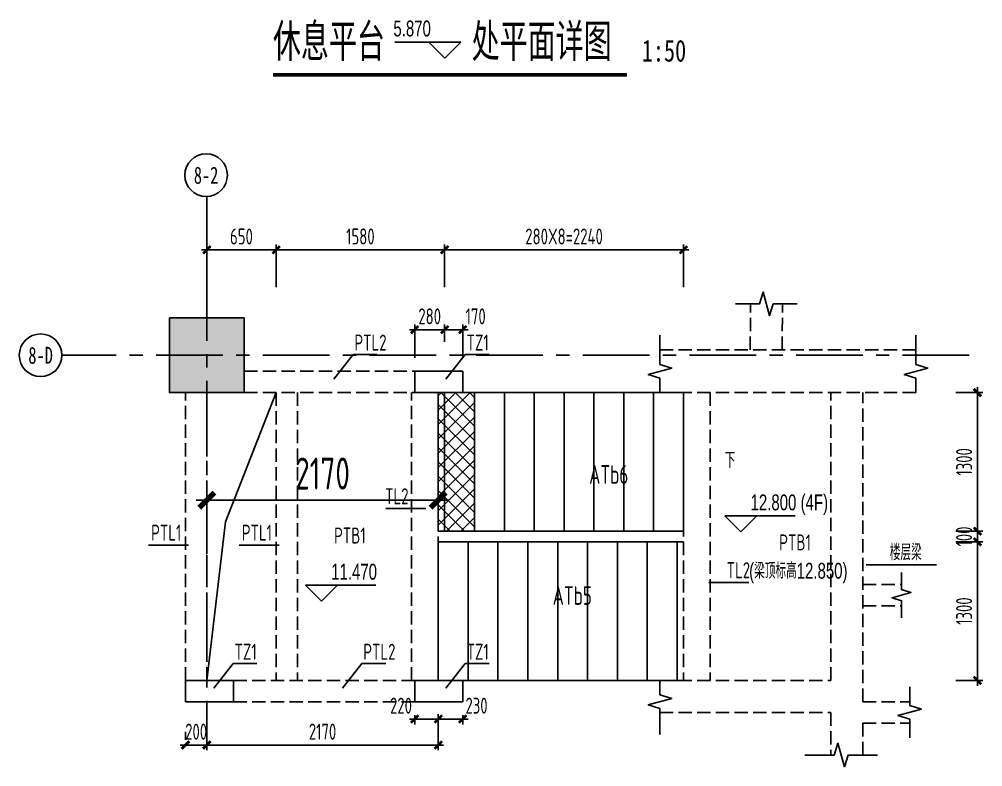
# Model space of a CAD drawing. Extents: x -187783 to -105087, y -63171 to 78346.
# Drawn here: x -137462 to -128428, y -5668 to 1344 of the extents above; entities that cross this region are included whole.
import ezdxf
from ezdxf.enums import TextEntityAlignment as Align

# ---------------------------------------------------------------- set-up
doc = ezdxf.new("R2010")
doc.units = 0
doc.header["$LTSCALE"] = 500
doc.linetypes.add('CENTER', pattern=[2, 1.25, -0.25, 0.25, -0.25])
doc.linetypes.add('DASH', pattern=[0.35, 0.25, -0.1])
doc.layers.get('0').update_dxf_attribs({"linetype": 'CONTINUOUS'})
doc.layers.get('Defpoints').update_dxf_attribs({"color": 167, "linetype": 'CONTINUOUS'})
for name, color, linetype in [('02-TEXT_轴号', 7, 'CONTINUOUS'), ('05-填充_天正', 26, 'CONTINUOUS'), ('AXIS', 253, 'CENTER'), ('AXIS_TEXT', 7, 'CONTINUOUS'), ('DIM', 3, 'CONTINUOUS'), ('DIM_SYMB', 3, 'CONTINUOUS'), ('PUB_TEXT', 7, 'CONTINUOUS'), ('s-beam', 4, 'DASH'), ('s-colu', 40, 'CONTINUOUS'), ('s-colu-hatc', 16, 'CONTINUOUS'), ('s-dim', 3, 'CONTINUOUS'), ('S-DIM-B', 3, 'CONTINUOUS'), ('S-DIM-SYMB', 3, 'CONTINUOUS'), ('S-SLAB-HOLE', 5, 'CONTINUOUS'), ('s-stair', 7, 'CONTINUOUS'), ('s-thin', 3, 'CONTINUOUS'), ('S_TEXT', 7, 'CONTINUOUS'), ('S_THIN', 7, 'CONTINUOUS')]:
    doc.layers.add(name, color=color, linetype=linetype)
doc.styles.add('_TCH_AXIS', font='')
doc.styles.add('_TCH_DIM', font='ros.shx', dxfattribs={"width": 0.8, "bigfont": 'jd.shx'})
doc.styles.add('COMPLEX', font='COMPLEX')
doc.styles.add('TSSD_Dimension', font='tssdeng.shx', dxfattribs={"width": 0.7, "bigfont": 'TSSDCHN.SHX'})
doc.styles.add('TSSD_Rein', font='Tssdeng.shx', dxfattribs={"width": 0.7, "bigfont": 'hztxt.shx'})
doc.styles.get('_TCH_AXIS').set_extended_font_data('STXihei')
doc.dimstyles.new('TSSD_100_100', dxfattribs={"dimtxt": 300, "dimasz": 100, "dimexe": 100, "dimexo": 250, "dimgap": 100, "dimtad": 1, "dimdec": 0, "dimzin": 0, "dimdsep": 46, "dimtxsty": 'TSSD_Dimension', "dimblk": 'ARCHTICK', "dimblk1": 'ARCHTICK', "dimblk2": 'ARCHTICK', "dimcen": 0, "dimdle": 100, "dimclrt": 7, "dimadec": 0, "dimazin": 0, "dimtfac": 1, "dimtdec": 0, "dimtix": 1, "dimtmove": 2, "dimatfit": 3, "dimfxl": 1, "dimtolj": 1, "dimtzin": 0, "dimarcsym": 0})
doc.dimstyles.new('TSSD_50_50', dxfattribs={"dimtxt": 150, "dimasz": 50, "dimexe": 50, "dimexo": 125, "dimgap": 50, "dimtad": 1, "dimdec": 0, "dimzin": 0, "dimdsep": 46, "dimtxsty": 'TSSD_Dimension', "dimblk": 'ARCHTICK', "dimblk1": 'ARCHTICK', "dimblk2": 'ARCHTICK', "dimcen": 0, "dimdle": 50, "dimclrt": 7, "dimadec": 0, "dimazin": 0, "dimtfac": 1, "dimtdec": 0, "dimtix": 1, "dimtmove": 2, "dimatfit": 3, "dimfxl": 1, "dimtolj": 1, "dimtzin": 0, "dimarcsym": 0})

# ---------------------------------------------------------------- blocks, each defined once
blk = doc.blocks.new('_ArchTick')
at = {"color": 0, "const_width": 0.5}
blk.add_lwpolyline([(-0.707, -0.707), (0.707, 0.707)], dxfattribs=at)
blk = doc.blocks.new('*D109')
at = {"layer": 'Defpoints', "color": 0, "transparency": 16777216}
for p in [(-128803.7, -2158.5), (-128477.9, -2158.5), (-128803.7, -3458.5)]:
    blk.add_point(p, dxfattribs=at)
at = {"layer": 's-dim', "color": 0, "lineweight": -2, "transparency": 16777216}
for p, q in [((-128678.7, -2158.5), (-128427.9, -2158.5)), ((-128477.9, -3508.5), (-128477.9, -2108.5)), ((-128678.7, -3458.5), (-128427.9, -3458.5))]:
    blk.add_line(p, q, dxfattribs=at)
at = {"layer": 's-dim', "color": 0, "lineweight": -2, "transparency": 16777216, "xscale": 50, "yscale": 50, "zscale": 50}
for p, rotation in [((-128477.9, -2158.5), 90), ((-128477.9, -3458.5), 270)]:
    blk.add_blockref('_ArchTick', p, dxfattribs=dict(at, rotation=rotation))
at = {"layer": 's-dim', "color": 7, "transparency": 16777216, "insert": (-128602.9, -2808.5), "char_height": 150, "attachment_point": 5, "rotation": 90, "style": 'TSSD_Dimension'}
blk.add_mtext('\\A1;1300', dxfattribs=at)
blk = doc.blocks.new('*D110')
at = {"layer": 'Defpoints', "color": 0, "transparency": 16777216}
for p in [(-128803.7, -3458.5), (-128477.9, -3458.5), (-128803.7, -3558.5)]:
    blk.add_point(p, dxfattribs=at)
at = {"layer": 's-dim', "color": 0, "lineweight": -2, "transparency": 16777216}
for p, q in [((-128477.9, -3458.5), (-128477.9, -3408.5)), ((-128678.7, -3458.5), (-128427.9, -3458.5)), ((-128477.9, -3558.5), (-128477.9, -3458.5)), ((-128678.7, -3558.5), (-128427.9, -3558.5)), ((-128477.9, -3558.5), (-128477.9, -3608.5))]:
    blk.add_line(p, q, dxfattribs=at)
at = {"layer": 's-dim', "color": 0, "lineweight": -2, "transparency": 16777216, "xscale": 50, "yscale": 50, "zscale": 50}
for p, rotation in [((-128477.9, -3458.5), 270), ((-128477.9, -3558.5), 90)]:
    blk.add_blockref('_ArchTick', p, dxfattribs=dict(at, rotation=rotation))
at = {"layer": 's-dim', "color": 7, "transparency": 16777216, "insert": (-128602.9, -3508.5), "char_height": 150, "attachment_point": 5, "rotation": 90, "style": 'TSSD_Dimension'}
blk.add_mtext('\\A1;100', dxfattribs=at)
blk = doc.blocks.new('*D111')
at = {"layer": 'Defpoints', "color": 0, "transparency": 16777216}
for p in [(-128803.7, -3558.5), (-128477.9, -3558.5), (-128803.7, -4858.5)]:
    blk.add_point(p, dxfattribs=at)
at = {"layer": 's-dim', "color": 0, "lineweight": -2, "transparency": 16777216}
for p, q in [((-128477.9, -4908.5), (-128477.9, -3508.5)), ((-128678.7, -3558.5), (-128427.9, -3558.5)), ((-128678.7, -4858.5), (-128427.9, -4858.5))]:
    blk.add_line(p, q, dxfattribs=at)
at = {"layer": 's-dim', "color": 0, "lineweight": -2, "transparency": 16777216, "xscale": 50, "yscale": 50, "zscale": 50}
for p, rotation in [((-128477.9, -3558.5), 90), ((-128477.9, -4858.5), 270)]:
    blk.add_blockref('_ArchTick', p, dxfattribs=dict(at, rotation=rotation))
at = {"layer": 's-dim', "color": 7, "transparency": 16777216, "insert": (-128602.9, -4208.5), "char_height": 150, "attachment_point": 5, "rotation": 90, "style": 'TSSD_Dimension'}
blk.add_mtext('\\A1;1300', dxfattribs=at)
blk = doc.blocks.new('_AXISO')
blk.add_circle((0, 0), 0.5)
at = {"layer": 'AXIS_TEXT', "style": 'COMPLEX', "width": 1.041667}
blk.add_attdef('A', text='', height=0.56, dxfattribs=at).set_placement((-0.25, -0.28), (0.25, -0.28), align=Align.FIT)
blk = doc.blocks.new('*D292')
at = {"layer": 'Defpoints', "color": 0, "transparency": 16777216}
for p in [(-131233.5, -818.9), (-133473.5, -1293.9), (-131233.5, -1293.9)]:
    blk.add_point(p, dxfattribs=at)
at = {"layer": 's-dim', "color": 0, "lineweight": -2, "transparency": 16777216}
for p, q in [((-133473.5, -1168.9), (-133473.5, -768.9)), ((-131233.5, -1168.9), (-131233.5, -768.9)), ((-133523.5, -818.9), (-131183.5, -818.9))]:
    blk.add_line(p, q, dxfattribs=at)
at = {"layer": 's-dim', "color": 0, "lineweight": -2, "transparency": 16777216, "xscale": 50, "yscale": 50, "zscale": 50, "rotation": 180}
blk.add_blockref('_ArchTick', (-133473.5, -818.9), dxfattribs=at)
at = {"layer": 's-dim', "color": 0, "lineweight": -2, "transparency": 16777216, "xscale": 50, "yscale": 50, "zscale": 50}
blk.add_blockref('_ArchTick', (-131233.5, -818.9), dxfattribs=at)
at = {"layer": 's-dim', "color": 7, "transparency": 16777216, "insert": (-132353.5, -693.9), "char_height": 150, "attachment_point": 5, "style": 'TSSD_Dimension'}
blk.add_mtext('\\A1;280X8=2240', dxfattribs=at)
blk = doc.blocks.new('*D293')
at = {"layer": 'Defpoints', "color": 0, "transparency": 16777216}
for p in [(-135053.5, -818.9), (-135053.5, -1293.9), (-133473.5, -1293.9)]:
    blk.add_point(p, dxfattribs=at)
at = {"layer": 's-dim', "color": 0, "lineweight": -2, "transparency": 16777216}
for p, q in [((-135053.5, -1168.9), (-135053.5, -768.9)), ((-133473.5, -1168.9), (-133473.5, -768.9)), ((-133423.5, -818.9), (-135103.5, -818.9))]:
    blk.add_line(p, q, dxfattribs=at)
at = {"layer": 's-dim', "color": 0, "lineweight": -2, "transparency": 16777216, "xscale": 50, "yscale": 50, "zscale": 50, "rotation": 180}
blk.add_blockref('_ArchTick', (-135053.5, -818.9), dxfattribs=at)
at = {"layer": 's-dim', "color": 0, "lineweight": -2, "transparency": 16777216, "xscale": 50, "yscale": 50, "zscale": 50}
blk.add_blockref('_ArchTick', (-133473.5, -818.9), dxfattribs=at)
at = {"layer": 's-dim', "color": 7, "transparency": 16777216, "insert": (-134263.5, -693.9), "char_height": 150, "attachment_point": 5, "style": 'TSSD_Dimension'}
blk.add_mtext('\\A1;1580', dxfattribs=at)
blk = doc.blocks.new('*D294')
at = {"layer": 'Defpoints', "color": 0, "transparency": 16777216}
for p in [(-135703.5, -818.9), (-135703.5, -943.9), (-135053.5, -1293.9)]:
    blk.add_point(p, dxfattribs=at)
at = {"layer": 's-dim', "color": 0, "lineweight": -2, "transparency": 16777216}
for p, q in [((-135703.5, -818.9), (-135703.5, -768.9)), ((-135053.5, -1168.9), (-135053.5, -768.9)), ((-135003.5, -818.9), (-135753.5, -818.9))]:
    blk.add_line(p, q, dxfattribs=at)
at = {"layer": 's-dim', "color": 0, "lineweight": -2, "transparency": 16777216, "xscale": 50, "yscale": 50, "zscale": 50, "rotation": 180}
blk.add_blockref('_ArchTick', (-135703.5, -818.9), dxfattribs=at)
at = {"layer": 's-dim', "color": 0, "lineweight": -2, "transparency": 16777216, "xscale": 50, "yscale": 50, "zscale": 50}
blk.add_blockref('_ArchTick', (-135053.5, -818.9), dxfattribs=at)
at = {"layer": 's-dim', "color": 7, "transparency": 16777216, "insert": (-135378.5, -693.9), "char_height": 150, "attachment_point": 5, "style": 'TSSD_Dimension'}
blk.add_mtext('\\A1;650', dxfattribs=at)
blk = doc.blocks.new('*D295')
at = {"layer": 'Defpoints', "color": 0, "transparency": 16777216}
for p in [(-135703.5, -5050.5), (-133533.5, -5050.5), (-133533.5, -5464.5)]:
    blk.add_point(p, dxfattribs=at)
at = {"layer": 's-dim', "color": 0, "lineweight": -2, "transparency": 16777216}
for p, q in [((-135703.5, -5175.5), (-135703.5, -5514.5)), ((-133533.5, -5175.5), (-133533.5, -5514.5)), ((-135753.5, -5464.5), (-133483.5, -5464.5))]:
    blk.add_line(p, q, dxfattribs=at)
at = {"layer": 's-dim', "color": 0, "lineweight": -2, "transparency": 16777216, "xscale": 50, "yscale": 50, "zscale": 50, "rotation": 180}
blk.add_blockref('_ArchTick', (-135703.5, -5464.5), dxfattribs=at)
at = {"layer": 's-dim', "color": 0, "lineweight": -2, "transparency": 16777216, "xscale": 50, "yscale": 50, "zscale": 50}
blk.add_blockref('_ArchTick', (-133533.5, -5464.5), dxfattribs=at)
at = {"layer": 's-dim', "color": 7, "transparency": 16777216, "insert": (-134618.5, -5339.5), "char_height": 150, "attachment_point": 5, "style": 'TSSD_Dimension'}
blk.add_mtext('\\A1;2170', dxfattribs=at)
blk = doc.blocks.new('*D296')
at = {"layer": 'Defpoints', "color": 0, "transparency": 16777216}
for p in [(-135903.5, -5464.5), (-135903.5, -5464.5), (-135703.5, -5464.5)]:
    blk.add_point(p, dxfattribs=at)
at = {"layer": 's-dim', "color": 0, "lineweight": -2, "transparency": 16777216}
for p, q in [((-135903.5, -5339.5), (-135903.5, -5414.5)), ((-135703.5, -5339.5), (-135703.5, -5414.5)), ((-135903.5, -5464.5), (-135953.5, -5464.5)), ((-135703.5, -5464.5), (-135903.5, -5464.5)), ((-135703.5, -5464.5), (-135653.5, -5464.5))]:
    blk.add_line(p, q, dxfattribs=at)
at = {"layer": 's-dim', "color": 0, "lineweight": -2, "transparency": 16777216, "xscale": 50, "yscale": 50, "zscale": 50}
blk.add_blockref('_ArchTick', (-135903.5, -5464.5), dxfattribs=at)
at = {"layer": 's-dim', "color": 0, "lineweight": -2, "transparency": 16777216, "xscale": 50, "yscale": 50, "zscale": 50, "rotation": 180}
blk.add_blockref('_ArchTick', (-135703.5, -5464.5), dxfattribs=at)
at = {"layer": 's-dim', "color": 7, "transparency": 16777216, "insert": (-135803.5, -5339.5), "char_height": 150, "attachment_point": 5, "style": 'TSSD_Dimension'}
blk.add_mtext('\\A1;200', dxfattribs=at)
blk = doc.blocks.new('*D297')
at = {"layer": 'Defpoints', "color": 0, "transparency": 16777216}
for p in [(-133753.5, -5058.5), (-133533.5, -5050.5), (-133533.5, -5220.6)]:
    blk.add_point(p, dxfattribs=at)
at = {"layer": 's-dim', "color": 0, "lineweight": -2, "transparency": 16777216}
for p, q in [((-133803.5, -5220.6), (-133483.5, -5220.6)), ((-133753.5, -5183.5), (-133753.5, -5270.6)), ((-133533.5, -5175.5), (-133533.5, -5270.6))]:
    blk.add_line(p, q, dxfattribs=at)
at = {"layer": 's-dim', "color": 0, "lineweight": -2, "transparency": 16777216, "xscale": 50, "yscale": 50, "zscale": 50, "rotation": 180}
blk.add_blockref('_ArchTick', (-133753.5, -5220.6), dxfattribs=at)
at = {"layer": 's-dim', "color": 0, "lineweight": -2, "transparency": 16777216, "xscale": 50, "yscale": 50, "zscale": 50}
blk.add_blockref('_ArchTick', (-133533.5, -5220.6), dxfattribs=at)
at = {"layer": 's-dim', "color": 7, "transparency": 16777216, "insert": (-133882.5, -5095.6), "char_height": 150, "attachment_point": 5, "style": 'TSSD_Dimension'}
blk.add_mtext('\\A1;220', dxfattribs=at)
blk = doc.blocks.new('*D298')
at = {"layer": 'Defpoints', "color": 0, "transparency": 16777216}
for p in [(-133533.5, -5050.5), (-133303.5, -5058.5), (-133303.5, -5220.6)]:
    blk.add_point(p, dxfattribs=at)
at = {"layer": 's-dim', "color": 0, "lineweight": -2, "transparency": 16777216}
for p, q in [((-133583.5, -5220.6), (-133253.5, -5220.6)), ((-133533.5, -5175.5), (-133533.5, -5270.6)), ((-133303.5, -5183.5), (-133303.5, -5270.6))]:
    blk.add_line(p, q, dxfattribs=at)
at = {"layer": 's-dim', "color": 0, "lineweight": -2, "transparency": 16777216, "xscale": 50, "yscale": 50, "zscale": 50, "rotation": 180}
blk.add_blockref('_ArchTick', (-133533.5, -5220.6), dxfattribs=at)
at = {"layer": 's-dim', "color": 0, "lineweight": -2, "transparency": 16777216, "xscale": 50, "yscale": 50, "zscale": 50}
blk.add_blockref('_ArchTick', (-133303.5, -5220.6), dxfattribs=at)
at = {"layer": 's-dim', "color": 7, "transparency": 16777216, "insert": (-133174.5, -5095.6), "char_height": 150, "attachment_point": 5, "style": 'TSSD_Dimension'}
blk.add_mtext('\\A1;230', dxfattribs=at)
blk = doc.blocks.new('*D299')
at = {"layer": 'Defpoints', "color": 0, "transparency": 16777216}
for p in [(-133473.5, -1568.1), (-133473.5, -1808.5), (-133753.5, -1958.2)]:
    blk.add_point(p, dxfattribs=at)
at = {"layer": 's-dim', "color": 0, "lineweight": -2, "transparency": 16777216}
for p, q in [((-133753.5, -1833.2), (-133753.5, -1518.1)), ((-133473.5, -1683.5), (-133473.5, -1518.1)), ((-133753.5, -1568.1), (-133803.5, -1568.1)), ((-133753.5, -1568.1), (-133473.5, -1568.1)), ((-133473.5, -1568.1), (-133423.5, -1568.1))]:
    blk.add_line(p, q, dxfattribs=at)
at = {"layer": 's-dim', "color": 0, "lineweight": -2, "transparency": 16777216, "xscale": 50, "yscale": 50, "zscale": 50}
blk.add_blockref('_ArchTick', (-133753.5, -1568.1), dxfattribs=at)
at = {"layer": 's-dim', "color": 0, "lineweight": -2, "transparency": 16777216, "xscale": 50, "yscale": 50, "zscale": 50, "rotation": 180}
blk.add_blockref('_ArchTick', (-133473.5, -1568.1), dxfattribs=at)
at = {"layer": 's-dim', "color": 7, "transparency": 16777216, "insert": (-133613.5, -1443.1), "char_height": 150, "attachment_point": 5, "style": 'TSSD_Dimension'}
blk.add_mtext('\\A1;280', dxfattribs=at)
blk = doc.blocks.new('*D300')
at = {"layer": 'Defpoints', "color": 0, "transparency": 16777216}
for p in [(-133303.5, -1568.1), (-133473.5, -1808.5), (-133303.5, -1958.2)]:
    blk.add_point(p, dxfattribs=at)
at = {"layer": 's-dim', "color": 0, "lineweight": -2, "transparency": 16777216}
for p, q in [((-133473.5, -1683.5), (-133473.5, -1518.1)), ((-133303.5, -1833.2), (-133303.5, -1518.1)), ((-133523.5, -1568.1), (-133253.5, -1568.1))]:
    blk.add_line(p, q, dxfattribs=at)
at = {"layer": 's-dim', "color": 0, "lineweight": -2, "transparency": 16777216, "xscale": 50, "yscale": 50, "zscale": 50, "rotation": 180}
blk.add_blockref('_ArchTick', (-133473.5, -1568.1), dxfattribs=at)
at = {"layer": 's-dim', "color": 0, "lineweight": -2, "transparency": 16777216, "xscale": 50, "yscale": 50, "zscale": 50}
blk.add_blockref('_ArchTick', (-133303.5, -1568.1), dxfattribs=at)
at = {"layer": 's-dim', "color": 7, "transparency": 16777216, "insert": (-133182.5, -1443.1), "char_height": 150, "attachment_point": 5, "style": 'TSSD_Dimension'}
blk.add_mtext('\\A1;170', dxfattribs=at)
blk = doc.blocks.new('*D419')
at = {"layer": 'Defpoints', "color": 0, "transparency": 16777216}
for p in [(-135703.5, -3167.8), (-135703.5, -3646.9), (-133533.5, -3646.9)]:
    blk.add_point(p, dxfattribs=at)
at = {"layer": 'DIM', "color": 0, "lineweight": -2, "transparency": 16777216}
for p, q in [((-135703.5, -3396.9), (-135703.5, -3067.8)), ((-133533.5, -3396.9), (-133533.5, -3067.8)), ((-133433.5, -3167.8), (-135803.5, -3167.8))]:
    blk.add_line(p, q, dxfattribs=at)
at = {"layer": 'DIM', "color": 0, "lineweight": -2, "transparency": 16777216, "xscale": 100, "yscale": 100, "zscale": 100, "rotation": 180}
blk.add_blockref('_ArchTick', (-135703.5, -3167.8), dxfattribs=at)
at = {"layer": 'DIM', "color": 0, "lineweight": -2, "transparency": 16777216, "xscale": 100, "yscale": 100, "zscale": 100}
blk.add_blockref('_ArchTick', (-133533.5, -3167.8), dxfattribs=at)
at = {"layer": 'DIM', "color": 7, "transparency": 16777216, "insert": (-134618.5, -2917.8), "char_height": 300, "attachment_point": 5, "style": 'TSSD_Dimension'}
blk.add_mtext('\\A1;2170', dxfattribs=at)

msp = doc.modelspace()

# ---------------------------------------------------------------- hatches: boundary and pattern name
at = {"layer": 's-colu-hatc'}
h = msp.add_hatch(color=256, dxfattribs=at)
h.dxf.hatch_style = 1
h.paths.add_polyline_path([(-136053.5, -1458.5), (-135353.5, -1458.5), (-135353.5, -2158.5), (-136053.5, -2158.5)])
at = {"layer": 'S-SLAB-HOLE'}
h = msp.add_hatch(dxfattribs=at)
h.set_pattern_fill('ANSI37', color=256, scale=30, angle=90)
h.set_pattern_definition([(135, (-126636.35, -217418.23), (-67.35192, -67.35192), []), (225, (-126636.35, -217418.23), (67.35192, -67.35192), [])])
h.paths.add_polyline_path([(-133533.5, -3458.5), (-133533.5, -2158.5), (-133193.5, -2158.5), (-133193.5, -3458.5)])

# ---------------------------------------------------------------- linework, layer by layer
at = {"color": 5}
msp.add_lwpolyline([(-133533.5, -3458.5), (-133533.5, -2158.5), (-133193.5, -2158.5), (-133193.5, -3458.5)], close=True, dxfattribs=at)
at = {"layer": '05-填充_天正', "color": 5}
for p, q in [((-135053.5, -2158.2), (-135527.3, -3370.2)), ((-135527.3, -3370.2), (-135703.5, -4858.7))]:
    msp.add_line(p, q, dxfattribs=at)
at = {"layer": 'AXIS', "color": 1}
for p, q in [((-135703.5, -1049), (-135703.5, -5464.5)), ((-128553.7, -1808.5), (-137044.5, -1808.5))]:
    msp.add_line(p, q, dxfattribs=at)
at = {"layer": 'DIM'}
for p, q in [((-133322.1, 1130.5), (-133938.9, 1130.5)), ((-133472.1, 980.5), (-133622.1, 1130.5)), ((-133472.1, 980.5), (-133322.1, 1130.5)), ((-130695.4, -3465.3), (-130845.4, -3315.3)), ((-130845.4, -3315.3), (-130185.8, -3315.3)), ((-130695.4, -3465.3), (-130545.4, -3315.3)), ((-134627.9, -4116), (-134777.9, -3966)), ((-134777.9, -3966), (-134118.3, -3966)), ((-134627.9, -4116), (-134477.9, -3966))]:
    msp.add_line(p, q, dxfattribs=at)
at = {"layer": 'DIM_SYMB', "const_width": 35}
msp.add_lwpolyline([(-135083.1, 821.5), (-131764.8, 821.5)], dxfattribs=at)
at = {"layer": 's-beam'}
for p, q in [((-130607.1, -1758.5), (-130606.9, -1326.1)), ((-130307.1, -1758.5), (-130306.9, -1326.1)), ((-131454.3, -1758.5), (-129054, -1758.5)), ((-135353.5, -1958.2), (-133503.5, -1958.2)), ((-135903.5, -4858.5), (-135903.5, -2158.5)), ((-135703.5, -4858.5), (-135703.5, -2158.5)), ((-135353.5, -2158.2), (-133753.5, -2158.2)), ((-135053.5, -2158.2), (-135053.5, -4858.5)), ((-134853.5, -2158.2), (-134853.5, -4858.5)), ((-133783.5, -4858.5), (-133783.5, -2158.2)), ((-133533.5, -4858.5), (-133533.5, -2158.2)), ((-131454.3, -2158.5), (-129054, -2158.5)), ((-131233.5, -2158.5), (-131233.5, -4858.2)), ((-130983.5, -2158.5), (-130983.5, -4858.2)), ((-129853.5, -4858.5), (-129853.5, -2158.8)), ((-129553.5, -5058.5), (-129553.5, -2158.8)), ((-129553.5, -3958.5), (-129189.2, -3958.5)), ((-129553.5, -4158.5), (-129189.2, -4158.5)), ((-135453.5, -4858.5), (-133753.5, -4858.5)), ((-131454.3, -4858.2), (-129853.5, -4858.2)), ((-135453.5, -5058.5), (-133503.5, -5058.5)), ((-129553.5, -5058.5), (-129112.5, -5058.5)), ((-131454.3, -5158.5), (-129853.5, -5158.5)), ((-129853.5, -5158.5), (-129853.5, -5558.4)), ((-129553.5, -5258.5), (-129112.5, -5258.5)), ((-129553.5, -5258.5), (-129553.5, -5558.4))]:
    msp.add_line(p, q, dxfattribs=at)
at = {"layer": 's-colu'}
for points in [[(-136053.5, -1458.5), (-135353.5, -1458.5), (-135353.5, -2158.5), (-136053.5, -2158.5)], [(-133753.5, -2158.2), (-133303.5, -2158.2), (-133303.5, -1958.2), (-133753.5, -1958.2)], [(-135903.5, -5058.5), (-135453.5, -5058.5), (-135453.5, -4858.5), (-135903.5, -4858.5)], [(-133753.5, -5058.5), (-133303.5, -5058.5), (-133303.5, -4858.5), (-133753.5, -4858.5)]]:
    msp.add_lwpolyline(points, close=True, dxfattribs=at)
at = {"layer": 's-dim'}
for p, q in [((-135703.5, -318.9), (-135703.5, -1049)), ((-136562, -1808.5), (-137062, -1808.5))]:
    msp.add_line(p, q, dxfattribs=at)
at = {"layer": 'S-DIM-B', "ltscale": 0.001}
msp.add_lwpolyline([(-130899.7, -2778.5, 0, 0, 0), (-134136, -2778.5, 0, 0, 0), (-134136, -4238.5, 0, 0, 0), (-133228.8, -4238.5, 40, 0, 0), (-133078.8, -4238.5, 0, 0, 0)], format="xyseb", dxfattribs=at)
at = {"layer": 's-stair'}
for p, q in [((-133533.5, -2158.5), (-131233.5, -2158.5)), ((-133473.5, -2158.5), (-133473.5, -3458.5)), ((-133193.5, -2158.5), (-133193.5, -3458.5)), ((-132913.5, -2158.5), (-132913.5, -3458.5)), ((-132633.5, -2158.5), (-132633.5, -3458.5)), ((-132353.5, -2158.5), (-132353.5, -3458.5)), ((-132073.5, -2158.5), (-132073.5, -3458.5)), ((-131793.5, -2158.5), (-131793.5, -3458.5)), ((-131513.5, -2158.5), (-131513.5, -3458.5)), ((-131233.5, -2158.5), (-131233.5, -3458.5)), ((-133473.5, -3458.5), (-131233.5, -3458.5)), ((-133443.5, -3458.5), (-131233.5, -3458.5)), ((-133533.5, -4858.5), (-133533.5, -3558.5)), ((-131233.5, -3558.5), (-133533.5, -3558.5)), ((-131293.5, -3558.5), (-133503.5, -3558.5)), ((-133253.5, -4858.5), (-133253.5, -3558.5)), ((-132973.5, -4858.5), (-132973.5, -3558.5)), ((-132693.5, -4858.5), (-132693.5, -3558.5)), ((-132413.5, -4858.5), (-132413.5, -3558.5)), ((-132133.5, -4858.5), (-132133.5, -3558.5)), ((-131853.5, -4858.5), (-131853.5, -3558.5)), ((-131573.5, -4858.5), (-131573.5, -3558.5)), ((-131293.5, -4858.5), (-131293.5, -3558.5)), ((-131293.5, -3558.5), (-131293.5, -4858.5)), ((-131263.5, -4858.5), (-133503.5, -4858.5))]:
    msp.add_line(p, q, dxfattribs=at)
at = {"layer": 's-thin'}
for points in [[(-130746.9, -1326.1), (-130521.9, -1326.1), (-130486.9, -1216.1), (-130426.9, -1436.1), (-130391.9, -1326.1), (-130166.9, -1326.1)], [(-131454.3, -1618.5), (-131454.3, -1893.5), (-131344.3, -1928.5), (-131564.3, -1988.5), (-131454.3, -2023.5), (-131454.3, -2158.5)], [(-129054, -2158.5), (-129054, -2023.5), (-129164, -1988.5), (-128944, -1928.5), (-129054, -1893.5), (-129054, -1618.5)], [(-129189.2, -3846.5), (-129189.2, -4006.5), (-129101.2, -4034.5), (-129277.2, -4082.5), (-129189.2, -4110.5), (-129189.2, -4270.5)], [(-131454.3, -4855.7), (-131454.3, -4993.2), (-131344.3, -5028.2), (-131564.3, -5088.2), (-131454.3, -5123.2), (-131454.3, -5365.9)], [(-129112.5, -4918.5), (-129112.5, -5093.5), (-129002.5, -5128.5), (-129222.5, -5188.5), (-129112.5, -5223.5), (-129112.5, -5398.5)], [(-129413.5, -5558.4), (-129690.4, -5558.4), (-129725.4, -5668.4), (-129785.4, -5448.4), (-129820.4, -5558.4), (-130097.3, -5558.4)]]:
    msp.add_lwpolyline(points, dxfattribs=at)
at = {"layer": 'S_THIN'}
for p, q in [((-134513.3, -2031.4), (-134332.4, -1800.8)), ((-134332.4, -1800.8), (-134109.3, -1800.8)), ((-133461.4, -2031.4), (-133280.6, -1800.8)), ((-133280.6, -1800.8), (-133057.4, -1800.8)), ((-134024.2, -3246.8), (-133648.8, -3246.8)), ((-136249, -3588.8), (-135873.7, -3588.8)), ((-135399, -3588.8), (-135023.7, -3588.8)), ((-129519.5, -3772.8), (-128860, -3772.8)), ((-130996, -3940.6), (-130620.7, -3940.6)), ((-135636.8, -4931.7), (-135456, -4701.1)), ((-135456, -4701.1), (-135232.9, -4701.1)), ((-134430, -4931.7), (-134249.2, -4701.1)), ((-134249.2, -4701.1), (-134026.1, -4701.1)), ((-133461.4, -4931.7), (-133280.6, -4701.1)), ((-133280.6, -4701.1), (-133057.4, -4701.1))]:
    msp.add_line(p, q, dxfattribs=at)

# ---------------------------------------------------------------- block references
at = {"layer": 's-dim'}
ref = msp.add_blockref('_AXISO', (-135710.2, -119), dxfattribs=dict(at, xscale=400, yscale=400, zscale=400))
ref.add_attrib('A', '8-2', dxfattribs={"layer": '02-TEXT_轴号', "height": 160.28, "style": '_TCH_AXIS', "width": 0.743037}).set_placement((-135825, -199.2), (-135595.4, -199.2), align=Align.FIT)
ref = msp.add_blockref('_AXISO', (-137262, -1808.5), dxfattribs=dict(at, xscale=400, yscale=400, zscale=400))
ref.add_attrib('A', '8-D', dxfattribs={"layer": '02-TEXT_轴号', "height": 158.8, "style": '_TCH_AXIS', "width": 0.665542}).set_placement((-137377.3, -1887.9), (-137146.7, -1887.9), align=Align.FIT)

# ---------------------------------------------------------------- texts
at = {"layer": 'PUB_TEXT', "style": '_TCH_DIM', "width": 0.705882}
for s, height, p in [('5.870', 148.75, (-133953.9, 1183)), ('下', 148.8, (-130847.2, -2866)), ('12.800', 148.75, (-130604.8, -3262.8)), ('(4F)', 148.75, (-130135.8, -3262.8)), ('11.470', 148.75, (-134537.3, -3913.5)), ('(梁顶标高12.850)', 148.75, (-130617.9, -3904))]:
    msp.add_text(s, height=height, dxfattribs=at).set_placement(p)
at = {"layer": 'PUB_TEXT', "width": 0.75}
msp.add_text('1:50', height=203.88, dxfattribs=at).set_placement((-131624.8, 946.9))
at = {"layer": 's-dim', "color": 0, "char_height": 175, "attachment_point": 3, "style": 'TSSD_Rein'}
for s, insert in [('ATb6', (-131750.7, -2839.6)), ('ATb5', (-132092.2, -3975.1))]:
    msp.add_mtext_dynamic_manual_height_columns(s, width=439.113, gutter_width=875, heights=[0], dxfattribs=dict(at, insert=insert))
at = {"layer": 'S-DIM-SYMB', "color": 0, "style": 'TSSD_Rein', "width": 0.75}
for s, p in [('休息平台', (-135083.1, 953.4)), ('处平面详图', (-133220.3, 953.4))]:
    msp.add_text(s, height=350, dxfattribs=at).set_placement(p)
at = {"layer": 'S_TEXT', "ltscale": 99, "style": 'TSSD_Dimension', "width": 0.7}
for s, p in [('PTL2', (-134319.9, -1764.7)), ('TZ1', (-133268, -1764.7)), ('TL2', (-134031.5, -3205.7)), ('PTL1', (-136225.9, -3547.7)), ('PTL1', (-135375.9, -3547.7)), ('PTB1', (-134510.5, -3574.3)), ('PTB1', (-130336.4, -3639.6)), ('楼层梁', (-129299.1, -3731.7)), ('TL2', (-130829.1, -3899.4)), ('TZ1', (-135443.5, -4665)), ('PTL2', (-134236.7, -4665)), ('TZ1', (-133268, -4665))]:
    msp.add_text(s, height=150, dxfattribs=at).set_placement(p)

# ---------------------------------------------------------------- dimensions: what is measured, and where the dimension line sits
at = {"layer": 'DIM'}
dim = msp.add_linear_dim(base=(-135703.5, -3167.8), p1=(-133533.5, -3646.9), p2=(-135703.5, -3646.9), dimstyle='TSSD_100_100', dxfattribs=at)
dim.commit()
dim.dimension.update_dxf_attribs({"geometry": '*D419', "text_midpoint": (-134618.5, -2917.8)})
at = {"layer": 's-dim'}
for base, p1, p2, picture, middle in [((-135703.5, -818.9), (-135053.5, -1293.9), (-135703.5, -943.9), '*D294', (-135378.5, -693.9)), ((-135053.5, -818.9), (-133473.5, -1293.9), (-135053.5, -1293.9), '*D293', (-134263.5, -693.9)), ((-133533.5, -5464.5), (-135703.5, -5050.5), (-133533.5, -5050.5), '*D295', (-134618.5, -5339.5)), ((-135903.5, -5464.5), (-135703.5, -5464.5), (-135903.5, -5464.5), '*D296', (-135803.5, -5339.5))]:
    dim = msp.add_linear_dim(base=base, p1=p1, p2=p2, angle=180, dimstyle='TSSD_50_50', dxfattribs=at)
    dim.commit()
    dim.dimension.update_dxf_attribs({"geometry": picture, "text_midpoint": middle})
dim = msp.add_linear_dim(base=(-131233.5, -818.9), p1=(-133473.5, -1293.9), p2=(-131233.5, -1293.9), angle=180, text='280X8=2240', dimstyle='TSSD_50_50', dxfattribs=at)
dim.commit()
dim.dimension.update_dxf_attribs({"geometry": '*D292', "text_midpoint": (-132353.5, -693.9)})
dim = msp.add_linear_dim(base=(-133473.5, -1568.1), p1=(-133753.5, -1958.2), p2=(-133473.5, -1808.5), dimstyle='TSSD_50_50', dxfattribs=at)
dim.commit()
dim.dimension.update_dxf_attribs({"geometry": '*D299', "text_midpoint": (-133613.5, -1443.1)})
for base, p1, p2, picture, middle in [((-133303.5, -1568.1), (-133473.5, -1808.5), (-133303.5, -1958.2), '*D300', (-133182.5, -1443.1)), ((-133533.5, -5220.6), (-133753.5, -5058.5), (-133533.5, -5050.5), '*D297', (-133882.5, -5095.6)), ((-133303.5, -5220.6), (-133533.5, -5050.5), (-133303.5, -5058.5), '*D298', (-133174.5, -5095.6))]:
    dim = msp.add_linear_dim(base=base, p1=p1, p2=p2, dimstyle='TSSD_50_50', dxfattribs=at)
    dim.commit()
    dim.dimension.update_dxf_attribs({"geometry": picture, "text_midpoint": middle, "dimtype": 128})
for p1, p2, picture, middle in [((-128803.7, -3458.5), (-128803.7, -2158.5), '*D109', (-128602.9, -2808.5)), ((-128803.7, -3558.5), (-128803.7, -3458.5), '*D110', (-128602.9, -3508.5)), ((-128803.7, -4858.5), (-128803.7, -3558.5), '*D111', (-128602.9, -4208.5))]:
    dim = msp.add_aligned_dim(p1=p1, p2=p2, distance=-325.8, dimstyle='TSSD_50_50', dxfattribs=at)
    dim.commit()
    dim.dimension.update_dxf_attribs({"geometry": picture, "text_midpoint": middle})

doc.saveas('drawing.dxf')
